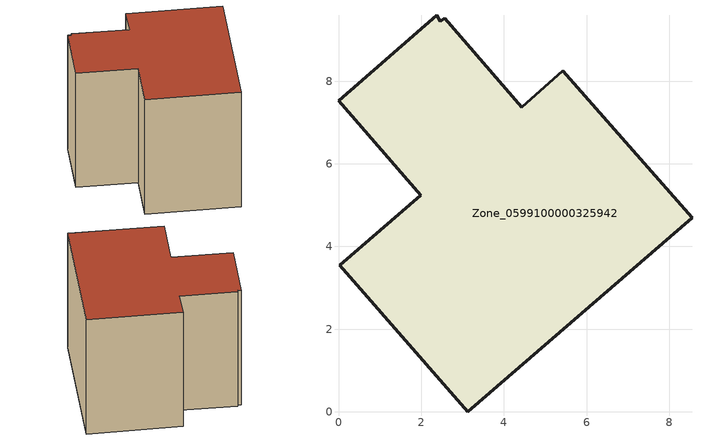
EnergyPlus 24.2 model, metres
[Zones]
Zone_0599100000325942
 floor ground (C_G): 4.43,7.37 5.42,8.25 8.55,4.7 3.13,0 0.03,3.55 1.99,5.24 0,7.53 2.38,9.6 2.46,9.44 2.57,9.53 z0
 wall outside (C_F): 3.13,0 8.55,4.7 5.42,8.25 4.43,7.37 2.57,9.53 2.46,9.44 2.38,9.6 0,7.53 1.99,5.24 0.03,3.55 3.13,0 z0:6.82
 roof outside (C_R): 5.42,8.25 4.43,7.37 2.57,9.53 2.46,9.44 2.38,9.6 0,7.53 1.99,5.24 0.03,3.55 3.13,0 8.55,4.7 z6.82
[BUILDING]
Pand.0599100000325942: North Axis=0; Terrain=City; Loads Convergence Tolerance Value=0.04; Temperature Convergence Tolerance Value=0.4; Solar Distribution=FullExterior; Maximum Number of Warmup Days=25; Minimum Number of Warmup Days=1
[Site:Location]
Rotterdam.The.Hague.AP_ZH_NLD Design_Conditions: Latitude=51.96; Longitude=4.45; Time Zone=1; Elevation=-4.5
[SITE:GROUNDTEMPERATURE:BUILDINGSURFACE]
18, 18, 18, 18, 18, 18, 18, 18, 18, 18, 18, 18
[MATERIAL] Thermal Absorptance=0.9; Solar Absorptance=0.7; Visible Absorptance=0.7
Name | Roughness | Thickness | Conductivity | Density | Specific Heat
G.TI.1946 | MediumSmooth | 0.15 | 1 | 540 | 1210
F.TI.1946 | Rough | 0.3 | 0.857143 | 1920 | 840
R.TI.1946 | MediumRough | 0.2 | 0.1 | 1500 | 1000
[CONSTRUCTION]
C_G: G.TI.1946
C_F: F.TI.1946
C_R: R.TI.1946
[ZONE]
Zone_0599100000325942: Type=1; Multiplier=1; Ceiling Height=Autocalculate; Volume=Autocalculate; Floor Area=autocalculate; Part of Total Floor Area=Yes
[ZONEINFILTRATION:DESIGNFLOWRATE]
Infil_Zone_0599100000325942: Zone or ZoneList or Space or SpaceList=Zone_0599100000325942; Schedule=AlwaysOn; Design Flow Rate Calculation Method=Flow/Area; Flow Rate per Floor Area=0.003; Constant Term Coefficient=1; Temperature Term Coefficient=0; Velocity Term Coefficient=0; Velocity Squared Term Coefficient=0
[HVACTEMPLATE:ZONE:IDEALLOADSAIRSYSTEM]
Zone_0599100000325942: Maximum Heating Supply Air Temperature=50; Minimum Cooling Supply Air Temperature=13; Maximum Heating Supply Air Humidity Ratio=0.0156; Minimum Cooling Supply Air Humidity Ratio=0.0077; Heating Limit=NoLimit; Cooling Limit=NoLimit; Dehumidification Control Type=ConstantSensibleHeatRatio; Cooling Sensible Heat Ratio=0.7; Dehumidification Setpoint=60; Humidification Control Type=None; Humidification Setpoint=30; Outdoor Air Method=None; Outdoor Air Flow Rate per Person=0.00944; Outdoor Air Flow Rate per Zone Floor Area=0; Outdoor Air Flow Rate per Zone=0; Demand Controlled Ventilation Type=None; Outdoor Air Economizer Type=NoEconomizer; Heat Recovery Type=None; Sensible Heat Recovery Effectiveness=0.7; Latent Heat Recovery Effectiveness=0.65
[ZONECONTROL:THERMOSTAT]
ThermostatControl_Zone_0599100000325942: Zone or ZoneList=Zone_0599100000325942; Control Type Schedule=DualSetpointControlType; Control 1=Thermostat_Zone_0599100000325942; Temperature Difference Between Cutout And Setpoint=0
[THERMOSTATSETPOINT:DUALSETPOINT]
Thermostat_Zone_0599100000325942: Heating Setpoint Temperature Schedule=HeatingSetpoint_Zone_0599100000325942; Cooling Setpoint Temperature Schedule=CoolingSetpoint_Zone_0599100000325942
[SCHEDULE:COMPACT]
HeatingSetpoint_Zone_0599100000325942: Through: 12/31, For: AllDays, Until: 24:00, 21
CoolingSetpoint_Zone_0599100000325942: Through: 12/31, For: AllDays, Until: 24:00, 24
DualSetpointControlType: Through: 12/31, For: AllDays, Until: 24:00, 4
AlwaysOn: Through: 12/31, For: AllDays, Until: 24:00, 1
